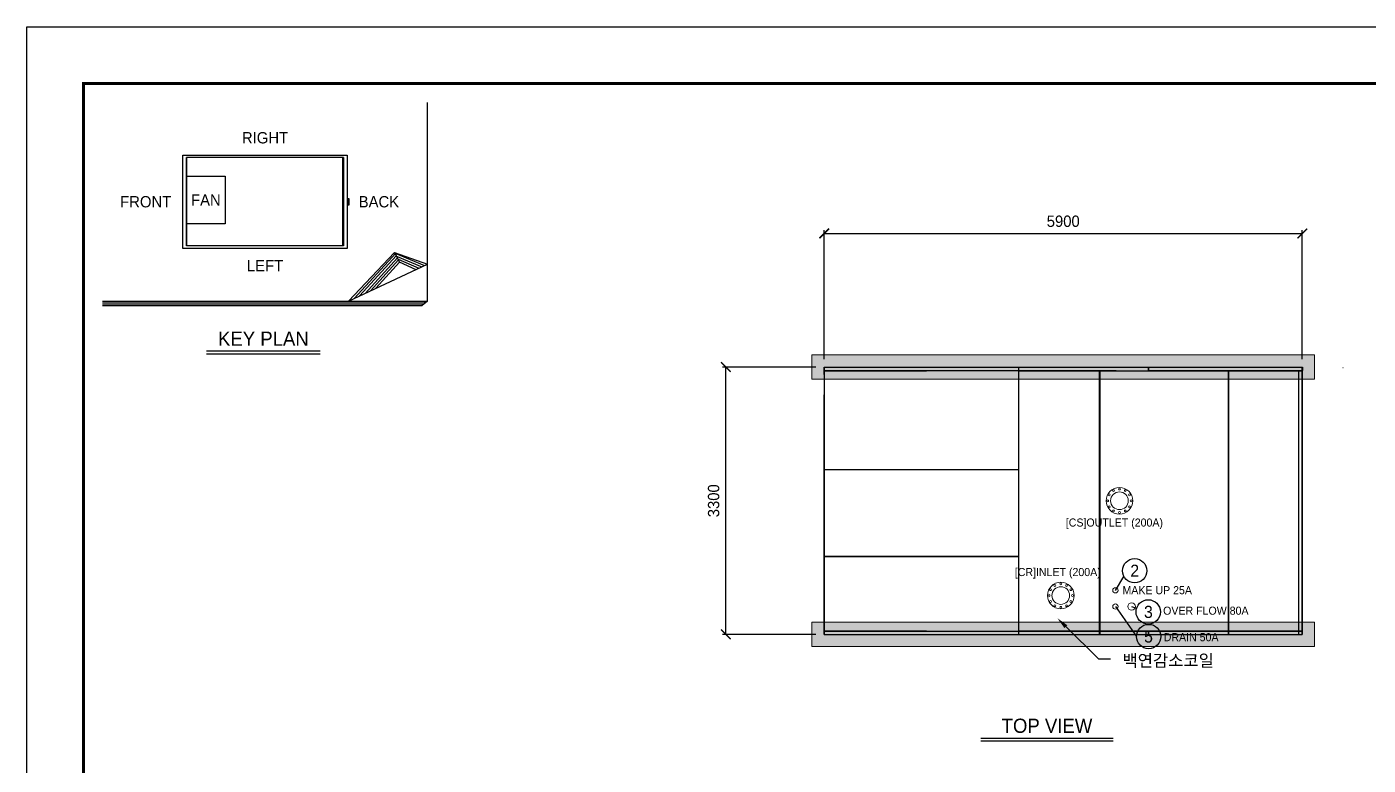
# Model space of a CAD drawing. Header units: millimetres. Extents: x 12184 to 41592, y 8990 to 29785.
# Drawn here: x 12184 to 28738, y 20669 to 29785 of the extents above; entities that cross this region are included whole.
import ezdxf
from ezdxf import colors
from ezdxf.entities.mleader import LeaderData, LeaderLine
from ezdxf.enums import TextEntityAlignment as Align
from ezdxf.math import Vec2, Vec3

# ---------------------------------------------------------------- set-up
doc = ezdxf.new("R2010")
doc.units = ezdxf.units.MM
for name, color, linetype in [('1.냉각탑', 8, 'Continuous'), ('SMS', 220, 'Continuous'), ('냉각탑', 4, 'Continuous'), ('냉각탑_box', 1, 'Continuous'), ('냉각탑_dim', 1, 'Continuous'), ('냉각탑_form', 1, 'Continuous'), ('냉각탑_text', 3, 'Continuous')]:
    doc.layers.add(name, color=color, linetype=linetype)
doc.styles.add('HY울릉도L', font='')
doc.styles.get("Standard").update_dxf_attribs({"font": 'arial.ttf'})
doc.styles.add('돋움', font='Dotum.ttf')
doc.styles.get('HY울릉도L').set_extended_font_data('HY울릉도L')
doc.dimstyles.new('성지DIM', dxfattribs={"dimtxt": 3.5, "dimasz": 3, "dimexe": 1, "dimexo": 2.5, "dimgap": 2, "dimtad": 1, "dimdec": 0, "dimzin": 3, "dimdsep": 46, "dimtxsty": 'HY울릉도L', "dimblk": 'ARCHTICK', "dimcen": -2, "dimclrd": 256, "dimclre": 256, "dimclrt": 7, "dimadec": 0, "dimazin": 0, "dimtfac": 1, "dimtdec": 0, "dimtofl": 0, "dimtmove": 0, "dimatfit": 3, "dimfxl": 1, "dimtolj": 1, "dimtzin": 0, "dimlwe": -1, "dimarcsym": 0})

# ---------------------------------------------------------------- blocks, each defined once
blk = doc.blocks.new('냉각탑form')
at = {"layer": 'Defpoints'}
blk.add_lwpolyline([(0, 297.07), (420.1, 297.07), (420.1, 0), (0, 0)], close=True, dxfattribs=at)
at = {"layer": '냉각탑_form', "const_width": 0.5}
blk.add_lwpolyline([(10, 287.07), (10, 10), (410.1, 10), (410.1, 287.07)], close=True, dxfattribs=at)
blk = doc.blocks.new('_ArchTick')
at = {"color": 0, "linetype": 'ByBlock', "const_width": 0.15}
blk.add_lwpolyline([(-0.5, -0.5), (0.5, 0.5)], dxfattribs=at)
blk = doc.blocks.new('*D113')
at = {"layer": 'Defpoints', "color": 0, "transparency": 16777216}
for p in [(27925, 27234), (22025, 25584), (27925, 25584)]:
    blk.add_point(p, dxfattribs=at)
at = {"layer": '냉각탑_dim', "transparency": 16777216}
for p, q in [((22025, 25684), (22025, 27274)), ((27925, 25684), (27925, 27274))]:
    blk.add_line(p, q, dxfattribs=at)
at = {"layer": '냉각탑_dim', "lineweight": -2, "transparency": 16777216}
blk.add_line((22025, 27234), (27925, 27234), dxfattribs=at)
at = {"layer": '냉각탑_dim', "lineweight": -2, "transparency": 16777216, "xscale": 120, "yscale": 120, "zscale": 120, "rotation": 180}
blk.add_blockref('_ArchTick', (22025, 27234), dxfattribs=at)
at = {"layer": '냉각탑_dim', "lineweight": -2, "transparency": 16777216, "xscale": 120, "yscale": 120, "zscale": 120}
blk.add_blockref('_ArchTick', (27925, 27234), dxfattribs=at)
at = {"layer": '냉각탑_dim', "color": 7, "transparency": 16777216, "insert": (24975, 27384), "char_height": 140, "attachment_point": 5, "style": 'HY울릉도L'}
blk.add_mtext('\\A1;5900', dxfattribs=at)
blk = doc.blocks.new('*D114')
at = {"layer": 'Defpoints', "color": 0, "transparency": 16777216}
for p in [(20811, 25584), (22023, 25584), (22023, 22284)]:
    blk.add_point(p, dxfattribs=at)
at = {"layer": '냉각탑_dim', "transparency": 16777216}
for p, q in [((21923, 25584), (20771, 25584)), ((21923, 22284), (20771, 22284))]:
    blk.add_line(p, q, dxfattribs=at)
at = {"layer": '냉각탑_dim', "lineweight": -2, "transparency": 16777216}
blk.add_line((20811, 22284), (20811, 25584), dxfattribs=at)
at = {"layer": '냉각탑_dim', "lineweight": -2, "transparency": 16777216, "xscale": 120, "yscale": 120, "zscale": 120}
for p, rotation in [((20811, 25584), 90), ((20811, 22284), 270)]:
    blk.add_blockref('_ArchTick', p, dxfattribs=dict(at, rotation=rotation))
at = {"layer": '냉각탑_dim', "color": 7, "transparency": 16777216, "insert": (20661, 23934), "char_height": 140, "attachment_point": 5, "rotation": 90, "style": 'HY울릉도L'}
blk.add_mtext('\\A1;3300', dxfattribs=at)
blk = doc.blocks.new('4')
at = {"color": 7}
for p, q in [((22023, 25584), (22023, 22284)), ((22025, 25584), (22025, 22284)), ((27925, 25584), (27925, 22284)), ((27925, 22284), (27925, 25584))]:
    blk.add_line(p, q, dxfattribs=at)
for p, q in [((22023, 25582), (22023, 25543)), ((22023, 25492), (22023, 25542)), ((22025, 25542), (22025, 25584)), ((22025, 25584), (27525, 25584)), ((22025, 25584), (25509, 25584)), ((22025, 25542), (25627, 25542)), ((22025, 25540), (23289, 25540)), ((24425, 25540), (27925, 25540)), ((25423, 22284), (25423, 25540)), ((25909, 25584), (27926, 25584)), ((26027, 25542), (26027, 25584)), ((26029, 25542), (27925, 25542)), ((26029, 25540), (27014, 25540)), ((27016, 25540), (27881, 25540)), ((27881, 22284), (27881, 25540)), ((27883, 25540), (27925, 25540)), ((27883, 22284), (27883, 25540)), ((27925, 25542), (27925, 25584)), ((27925, 25584), (27925, 22284)), ((27925, 22284), (27925, 25540)), ((27926, 25584), (27926, 25543)), ((22025, 24170), (22025, 25240)), ((22025, 24320), (24425, 24320)), ((22025, 24319), (24425, 24319)), ((22025, 23099), (22025, 24169)), ((22025, 23249), (24425, 23249)), ((22025, 23247), (24425, 23247)), ((22025, 22284), (22025, 23097)), ((22023, 22376), (22023, 22326)), ((22023, 22284), (25909, 22284)), ((22025, 22327), (23289, 22327)), ((22025, 22284), (22025, 22326)), ((22025, 22326), (25909, 22326)), ((24425, 22328), (27881, 22328)), ((25907, 22328), (27014, 22328)), ((25909, 22326), (27925, 22326)), ((25909, 22284), (27925, 22284)), ((26027, 22284), (26027, 22326)), ((27016, 22328), (27881, 22328)), ((27883, 22328), (27925, 22328)), ((27925, 22284), (27925, 22326))]:
    blk.add_line(p, q)
at = {"ltscale": 500}
blk.add_line((24425, 25584), (24425, 22284), dxfattribs=at)
at = {"color": 7, "lineweight": 35}
for p, q in [((25425, 25540), (25425, 22284)), ((26029, 25584), (26029, 25542)), ((27014, 25540), (27014, 22284)), ((27016, 25540), (27016, 22284)), ((26029, 22326), (26029, 22284))]:
    blk.add_line(p, q, dxfattribs=at)
at = {"color": 7, "lineweight": 13, "ltscale": 2.5}
for p in [(27925, 22780), (27925, 22287)]:
    blk.add_line(p, (27925, 22767), dxfattribs=at)
at = {"layer": '1.냉각탑', "lineweight": 13}
for centre, radius in [((25669, 23934), 165), ((25543, 24006), 11.5), ((25669, 23934), 109), ((25596, 24059), 11.5), ((25669, 24079), 11.5), ((25741, 24059), 11.5), ((25794, 24006), 11.5), ((25524, 23934), 11.5), ((25543, 23861), 11.5), ((25794, 23861), 11.5), ((25814, 23934), 11.5), ((25596, 23808), 11.5), ((25669, 23789), 11.5), ((25741, 23808), 11.5), ((24945, 22764), 165), ((24819, 22836), 11.5), ((24945, 22764), 109), ((24872, 22889), 11.5), ((24945, 22909), 11.5), ((25017, 22889), 11.5), ((25070, 22836), 11.5), ((24800, 22764), 11.5), ((24819, 22691), 11.5), ((25070, 22691), 11.5), ((25090, 22764), 11.5), ((24872, 22638), 11.5), ((24945, 22619), 11.5), ((25017, 22638), 11.5)]:
    blk.add_circle(centre, radius, dxfattribs=at)
at = {"layer": '1.냉각탑', "lineweight": 5}
for centre, radius in [((25619, 22828), 32.5), ((25619, 22628), 32.5), ((25819, 22628), 46)]:
    blk.add_circle(centre, radius, dxfattribs=at)
at = {"layer": 'SMS', "color": 5, "elevation": 0}
blk.add_lwpolyline([(22025, 25554, -0.174757), (22025, 25548, -0.174757)], format="xyb", dxfattribs=at)
at = {"layer": '냉각탑_dim', "linetype": 'ByBlock', "lineweight": -2}
for p, q in [((25619, 22828), (25724, 23000)), ((25819, 22628), (25881, 22608))]:
    blk.add_line(p, q, dxfattribs=at)
for centre in [(25857, 23070), (26024, 22562)]:
    blk.add_circle(centre, 150, dxfattribs=at)
at = {"layer": '1.냉각탑', "style": '돋움'}
for s, p in [('[CS]OUTLET (200A)', (25007, 23665)), ('[CR]INLET (200A)', (24377, 23054)), ('MAKE UP 25A', (25706, 22830)), ('OVER FLOW 80A', (26208, 22577))]:
    blk.add_text(s, height=100, dxfattribs=at).set_placement(p, align=Align.MIDDLE_LEFT)
at = {"layer": '냉각탑_text', "style": '돋움'}
for s, p in [('2', (25857, 23070)), ('3', (26026, 22562))]:
    blk.add_text(s, height=150, dxfattribs=at).set_placement(p, align=Align.MIDDLE_CENTER)

msp = doc.modelspace()

# ---------------------------------------------------------------- hatches: boundary and pattern name
h = msp.add_hatch()
h.set_pattern_fill('AR-CONC', color=4)
h.set_pattern_definition([(50, (-307180.74, -176549.7), (182.18467, -15.939086), [19.05, -209.55]), (355, (-307180.74, -176549.7), (-35.24342, 191.056845), [15.24, -167.64058]), (100.451445, (-307165.56, -176551.03), (146.94125, 175.11775), [16.19001, -178.090245]), (46.1842, (-307180.74, -176498.9), (271.07904, -42.04233), [28.575, -314.325]), (96.63556, (-307158.15, -176502.4), (237.40413, 247.42612), [24.28502, -267.1356]), (351.18415, (-307180.74, -176498.9), (237.40413, 247.42612), [22.85997, -251.45973]), (21, (-307155.34, -176511.6), (151.61439, -102.2652), [19.05, -209.55]), (326, (-307155.34, -176511.6), (61.80203, 184.18797), [15.24, -167.64]), (71.451445, (-307142.7, -176520.12), (213.41642, 81.92277), [16.19001, -178.08994]), (37.5, (-307180.74, -176549.7), (3.088603, 84.555039), [0, -165.608, 0, -170.18, 0, -168.275]), (7.5, (-307180.74, -176549.7), (66.819663, 100.180575), [0, -97.028, 0, -161.798, 0, -64.135]), (327.5, (-307237.38, -176549.7), (135.590595, -5.728744), [0, -63.5, 0, -198.12, 0, -262.89]), (317.5, (-307262.78, -176549.7), (148.12918, 25.42649), [0, -82.55, 0, -131.572, 0, -186.69])])
edge = h.paths.add_edge_path()
edge.add_line((21873, 25433.8), (28074.5, 25433.8))
edge.add_line((28074.5, 25433.8), (28074.8, 25733.8))
edge.add_line((28074.8, 25733.8), (21873.1, 25733.8))
edge.add_line((21873.1, 25733.8), (21873, 25433.8))
h = msp.add_hatch()
h.set_pattern_fill('AR-CONC', color=4)
h.set_pattern_definition([(50, (-307180.74, -179849.7), (182.18467, -15.939086), [19.05, -209.55]), (355, (-307180.74, -179849.7), (-35.24342, 191.056845), [15.24, -167.64058]), (100.451445, (-307165.56, -179851.03), (146.94125, 175.11775), [16.19001, -178.090245]), (46.1842, (-307180.74, -179798.9), (271.07904, -42.04233), [28.575, -314.325]), (96.63556, (-307158.15, -179802.4), (237.40413, 247.42612), [24.28502, -267.1356]), (351.18415, (-307180.74, -179798.9), (237.40413, 247.42612), [22.85997, -251.45973]), (21, (-307155.34, -179811.6), (151.61439, -102.2652), [19.05, -209.55]), (326, (-307155.34, -179811.6), (61.80203, 184.18797), [15.24, -167.64]), (71.451445, (-307142.7, -179820.12), (213.41642, 81.92277), [16.19001, -178.08994]), (37.5, (-307180.74, -179849.7), (3.088603, 84.555039), [0, -165.608, 0, -170.18, 0, -168.275]), (7.5, (-307180.74, -179849.7), (66.819663, 100.180575), [0, -97.028, 0, -161.798, 0, -64.135]), (327.5, (-307237.38, -179849.7), (135.590595, -5.728744), [0, -63.5, 0, -198.12, 0, -262.89]), (317.5, (-307262.78, -179849.7), (148.12918, 25.42649), [0, -82.55, 0, -131.572, 0, -186.69])])
edge = h.paths.add_edge_path()
edge.add_line((21873, 22133.8), (28074.5, 22133.8))
edge.add_line((28074.5, 22133.8), (28074.8, 22433.8))
edge.add_line((28074.8, 22433.8), (21873.1, 22433.8))
edge.add_line((21873.1, 22433.8), (21873, 22133.8))

# ---------------------------------------------------------------- linework, layer by layer
at = {"color": 251, "ltscale": 500}
msp.add_line((28424.6, 25580.8), (28427.8, 25580.8), dxfattribs=at)
at = {"lineweight": 5, "elevation": 0}
for points in [[(21873, 25433.8), (28074.6, 25433.8), (28074.6, 25733.8), (21873, 25733.8)], [(21873, 22133.8), (28074.6, 22133.8), (28074.6, 22433.8), (21873, 22433.8)]]:
    msp.add_lwpolyline(points, close=True, dxfattribs=at)
at = {"layer": '냉각탑', "ltscale": 30}
for p, q in [((14156.9, 28172.1), (14156.9, 27079.7)), ((14156.9, 27079.7), (14156.9, 28172.1)), ((16091.7, 28172.1), (14156.9, 28172.1)), ((16082.5, 27079.7), (16082.5, 28172.1)), ((16091.7, 27079.7), (16091.7, 28172.1)), ((16091.7, 28172.1), (16091.7, 27079.7)), ((16137.8, 27659.3), (16137.8, 27592.5)), ((16091.7, 27079.7), (14156.9, 27079.7))]:
    msp.add_line(p, q, dxfattribs=at)
for points in [[(16137.8, 28202), (16137.8, 27049.7), (14109.7, 27049.7), (14109.7, 28202)], [(14156.9, 27940.5), (14630.9, 27940.5), (14631.3, 27354), (14156.9, 27354)], [(16146.6, 27666.7), (16152.4, 27666.7), (16152.4, 27585.1), (16146.6, 27585.1)], [(16152.4, 27666.7), (16158.2, 27666.7), (16158.2, 27585.1), (16152.4, 27585.1)]]:
    msp.add_lwpolyline(points, close=True, dxfattribs=at)
at = {"layer": '냉각탑_box'}
for p, q in [((17129.5, 26400), (17129.5, 28851.8)), ((16155.3, 26400), (16720.7, 26997.6)), ((16222.9, 26431.5), (16737.2, 26990.7)), ((16720.7, 26997.6), (17129.5, 26855.2)), ((16720.7, 26997.6), (16782.1, 26878.8)), ((16739.5, 26985), (17094, 26838.5)), ((16155.3, 26400), (17129.5, 26855.2)), ((16290.4, 26463.1), (16748.4, 26962.8)), ((16358, 26494.7), (16759.7, 26934.8)), ((16425.6, 26526.3), (16770.9, 26906.8)), ((16493.2, 26557.8), (16782.1, 26878.8)), ((16753, 26951.3), (17058.4, 26821.9)), ((16766.6, 26917.6), (17022.8, 26805.3)), ((16780.1, 26883.8), (16987.3, 26788.7)), ((13118, 26400), (17129.5, 26400)), ((13118, 26388.3), (17115.4, 26388.3)), ((13118, 26366.8), (17089.4, 26366.8)), ((13118, 26345.3), (17063.5, 26345.3)), ((17129.5, 26400), (17063.5, 26345.3)), ((14403.7, 25783.5), (15803.7, 25783.5)), ((14403.7, 25748.5), (15803.7, 25748.5)), ((23958, 21004.6), (25591.3, 21004.6)), ((23958, 20969.6), (25591.3, 20969.6))]:
    msp.add_line(p, q, dxfattribs=at)
at = {"layer": '냉각탑_dim'}
msp.add_line((25618.6, 22627.8), (25879.6, 22257.9), dxfattribs=at)
at = {"layer": '냉각탑_dim', "linetype": 'ByBlock', "lineweight": -2}
msp.add_circle((26029.6, 22257.9), 150, dxfattribs=at)

# ---------------------------------------------------------------- block references
msp.add_blockref('4', (0, 0))
at = {"layer": '냉각탑_form', "xscale": 70.00000000000001, "yscale": 70.00000000000001, "zscale": 70.00000000000001}
msp.add_blockref('냉각탑form', (12184.5, 8990.2), dxfattribs=at)

# ---------------------------------------------------------------- texts
at = {"layer": '1.냉각탑', "style": '돋움'}
msp.add_text('DRAIN 50A', height=100, dxfattribs=at).set_placement((26215.5, 22249.6), align=Align.MIDDLE_LEFT)
at = {"layer": '냉각탑_text', "style": '돋움'}
for s, height, p in [('RIGHT', 140, (15124.3, 28415.7)), ('FRONT', 140, (13651.6, 27625.9)), ('FAN', 140, (14394.1, 27647.3)), ('BACK', 140, (16529.8, 27625.9)), ('LEFT', 140, (15124.3, 26836.9)), ('KEY PLAN', 175, (15103.7, 25935.1)), ('5', 150, (26027.7, 22258.1)), ('TOP VIEW', 175, (24774.6, 21156.3))]:
    msp.add_text(s, height=height, dxfattribs=at).set_placement(p, align=Align.MIDDLE_CENTER)
msp.add_text('백연감소코일', height=150, dxfattribs=at).set_placement((25705.7, 21961.7), align=Align.MIDDLE_LEFT)

# ---------------------------------------------------------------- dimensions: what is measured, and where the dimension line sits
at = {"layer": '냉각탑_dim'}
dim = msp.add_linear_dim(base=(27924.6, 27234), p1=(22024.6, 25583.8), p2=(27924.6, 25583.8), dimstyle='성지DIM', override={"dimscale": 40}, dxfattribs=at)
dim.commit()
dim.dimension.update_dxf_attribs({"geometry": '*D113', "text_midpoint": (24974.6, 27384)})
dim = msp.add_linear_dim(base=(20810.6, 25583.8), p1=(22023, 22283.8), p2=(22023, 25583.8), angle=90, dimstyle='성지DIM', override={"dimscale": 40}, dxfattribs=at)
dim.commit()
dim.dimension.update_dxf_attribs({"geometry": '*D114', "text_midpoint": (20660.6, 23933.8)})

# ---------------------------------------------------------------- leaders
ml = msp.add_multileader_mtext('Standard', dxfattribs=at)
ml.set_content('')
ml.set_leader_properties(color=256)
ml.build(insert=Vec2(0, 0))
ml.multileader.update_dxf_attribs({"text_right_attachment_type": 6, "dogleg_length": 5, "arrow_head_size": 150, "scale": 30})
ctx = ml.context
ctx.base_point, ctx.scale, ctx.char_height, ctx.arrow_head_size, ctx.landing_gap_size, ctx.plane_origin = Vec3(25560.4, 21980.5), 30, 5.4, 150, 2.7, Vec3(24901.3, 22485.4)
ctx.right_attachment = 6
notes = []
notes.append((ctx, [(0, (1, 1, 0), (25410.4, 21980.5), (1, 0), 150, [(0, [(24901.3, 22485.4)], 0, [])])]))
ctx.mtext, ml.multileader.dxf.content_type = None, 0
for ctx, leaders in notes:
    for number, flags, end, landing, length, lines in leaders:
        leader = LeaderData()
        leader.index, (leader.has_last_leader_line, leader.has_dogleg_vector, leader.attachment_direction) = number, flags
        leader.last_leader_point, leader.dogleg_vector, leader.dogleg_length = Vec3(end), Vec3(landing), length
        for number, points, colour, breaks in lines:
            line = LeaderLine()
            line.index, line.vertices, line.color, line.breaks = number, Vec3.list(points), colors.encode_raw_color(colour), breaks
            leader.lines.append(line)
        ctx.leaders.append(leader)

doc.saveas('drawing.dxf')
